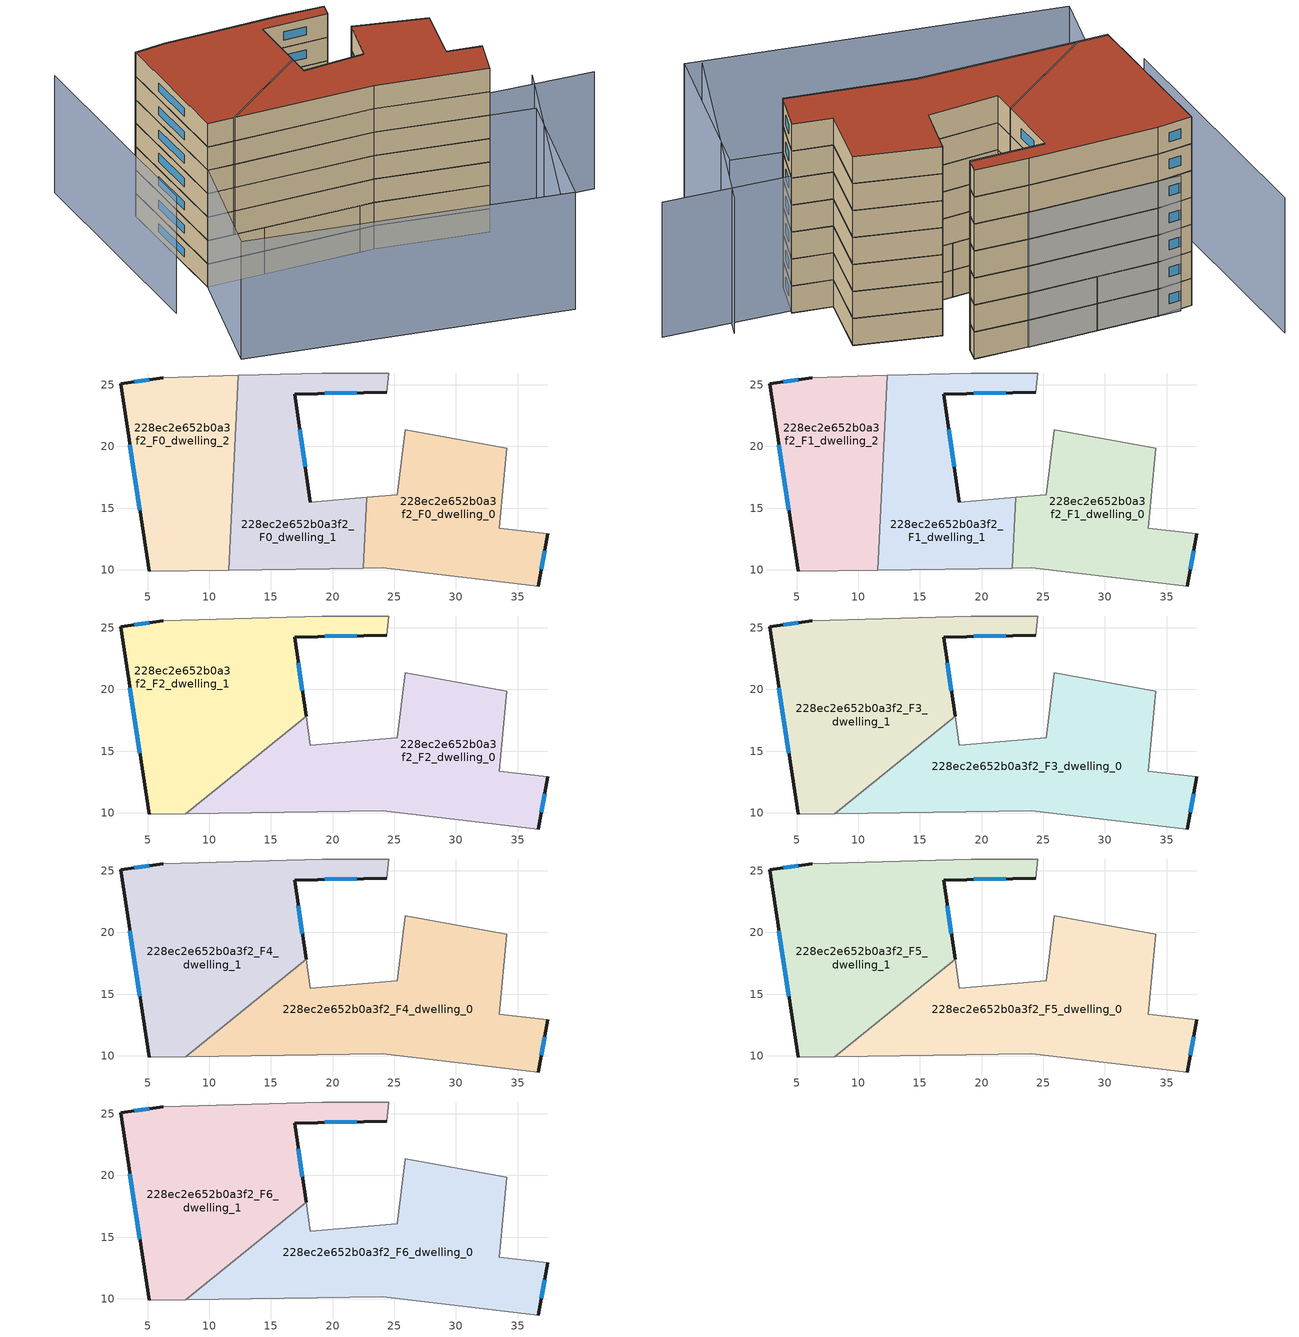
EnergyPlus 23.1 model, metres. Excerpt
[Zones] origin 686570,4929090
228ec2e652b0a3f2_F0_dwelling_0
 floor ground (EU_floor_Construction): 36.67,8.68 37.47,12.92 33.53,13.38 34.14,19.86 25.89,21.37 25.23,16.08 22.77,15.88 22.48,10.13 24.06,10.16 z0
 wall outside (EU_wall_Construction): 37.47,12.92 36.67,8.68 z0:3
 wall adiabatic (EU_wall_Construction): 36.67,8.68 24.06,10.16 22.48,10.13 / 22.77,15.88 25.23,16.08 25.89,21.37 34.14,19.86 33.53,13.38 37.47,12.92 z0:3
 wall to 228ec2e652b0a3f2_F0_dwelling_1 (EU_wall_Construction): 22.48,10.13 22.77,15.88 z0:3
 window (EU_Window_Construction): 37.21,11.54 36.93,10.06 z0.98:2.02
228ec2e652b0a3f2_F0_dwelling_1
 floor ground (EU_floor_Construction): 22.48,10.13 22.77,15.88 18.19,15.5 16.94,24.25 24.38,24.41 24.57,25.93 19.15,25.96 12.37,25.75 11.58,9.97 z0
 wall outside (EU_wall_Construction): 24.38,24.41 16.94,24.25 18.19,15.5 z0:3
 wall adiabatic (EU_wall_Construction): 18.19,15.5 22.77,15.88 / 22.48,10.13 11.58,9.97 / 12.37,25.75 19.15,25.96 24.57,25.93 24.38,24.41 z0:3
 wall to 228ec2e652b0a3f2_F0_dwelling_2 (EU_wall_Construction): 11.58,9.97 12.37,25.75 z0:3
 window (EU_Window_Construction): 17.34,21.4 17.78,18.34 / 21.96,24.35 19.36,24.3 z0.98:2.02
228ec2e652b0a3f2_F0_dwelling_2
 floor ground (EU_floor_Construction): 11.58,9.97 12.37,25.75 6.28,25.58 2.81,25.08 5.13,9.88 z0
 wall outside (EU_wall_Construction): 5.13,9.88 2.81,25.08 6.28,25.58 z0:3
 wall adiabatic (EU_wall_Construction): 11.58,9.97 5.13,9.88 / 6.28,25.58 12.37,25.75 z0:3
 window (EU_Window_Construction): 4.37,14.82 3.56,20.13 / 3.93,25.24 5.15,25.41 z0.98:2.02
228ec2e652b0a3f2_F1_dwelling_0
 floor to 228ec2e652b0a3f2_F0_dwelling_0 (EU_floor_Construction): 36.67,8.68 37.47,12.92 33.53,13.38 34.14,19.86 25.89,21.37 25.23,16.08 22.77,15.88 22.48,10.13 24.06,10.16 z3
 wall outside (EU_wall_Construction): 37.47,12.92 36.67,8.68 z3:6
 wall adiabatic (EU_wall_Construction): 36.67,8.68 24.06,10.16 22.48,10.13 / 22.77,15.88 25.23,16.08 25.89,21.37 34.14,19.86 33.53,13.38 37.47,12.92 z3:6
 wall to 228ec2e652b0a3f2_F1_dwelling_1 (EU_wall_Construction): 22.48,10.13 22.77,15.88 z3:6
 window (EU_Window_Construction): 37.21,11.54 36.93,10.06 z3.98:5.02
228ec2e652b0a3f2_F1_dwelling_1
 floor to 228ec2e652b0a3f2_F0_dwelling_1 (EU_floor_Construction): 22.48,10.13 22.77,15.88 18.19,15.5 16.94,24.25 24.38,24.41 24.57,25.93 19.15,25.96 12.37,25.75 11.58,9.97 z3
 wall outside (EU_wall_Construction): 24.38,24.41 16.94,24.25 18.19,15.5 z3:6
 wall adiabatic (EU_wall_Construction): 18.19,15.5 22.77,15.88 / 22.48,10.13 11.58,9.97 / 12.37,25.75 19.15,25.96 24.57,25.93 24.38,24.41 z3:6
 wall to 228ec2e652b0a3f2_F1_dwelling_2 (EU_wall_Construction): 11.58,9.97 12.37,25.75 z3:6
 window (EU_Window_Construction): 17.34,21.4 17.78,18.34 / 21.96,24.35 19.36,24.3 z3.98:5.02
228ec2e652b0a3f2_F1_dwelling_2
 floor to 228ec2e652b0a3f2_F0_dwelling_2 (EU_floor_Construction): 11.58,9.97 12.37,25.75 6.28,25.58 2.81,25.08 5.13,9.88 z3
 wall outside (EU_wall_Construction): 5.13,9.88 2.81,25.08 6.28,25.58 z3:6
 wall adiabatic (EU_wall_Construction): 11.58,9.97 5.13,9.88 / 6.28,25.58 12.37,25.75 z3:6
 window (EU_Window_Construction): 4.37,14.82 3.56,20.13 / 3.93,25.24 5.15,25.41 z3.98:5.02
228ec2e652b0a3f2_F2_dwelling_0
 floor to 228ec2e652b0a3f2_F1_dwelling_0 (EU_floor_Construction): 36.67,8.68 37.47,12.92 33.53,13.38 34.14,19.86 25.89,21.37 25.23,16.08 22.77,15.88 22.48,10.13 24.06,10.16 z6
 floor to 228ec2e652b0a3f2_F1_dwelling_1 (EU_floor_Construction): 22.48,10.13 22.77,15.88 18.19,15.5 17.86,17.81 11.73,12.85 11.58,9.97 z6
 floor to 228ec2e652b0a3f2_F1_dwelling_2 (EU_floor_Construction): 11.58,9.97 11.73,12.85 8.09,9.92 z6
 wall outside (EU_wall_Construction): 37.47,12.92 36.67,8.68 z6:9
 wall adiabatic (EU_wall_Construction): 36.67,8.68 24.06,10.16 8.09,9.92 / 17.86,17.81 18.19,15.5 25.23,16.08 25.89,21.37 34.14,19.86 33.53,13.38 37.47,12.92 z6:9
 wall to 228ec2e652b0a3f2_F2_dwelling_1 (EU_wall_Construction): 8.09,9.92 17.86,17.81 z6:9
 window (EU_Window_Construction): 37.21,11.54 36.93,10.06 z6.98:8.02
228ec2e652b0a3f2_F2_dwelling_1
 floor to 228ec2e652b0a3f2_F1_dwelling_1 (EU_floor_Construction): 17.86,17.81 16.94,24.25 24.38,24.41 24.57,25.93 19.15,25.96 12.37,25.75 11.73,12.85 z6
 floor to 228ec2e652b0a3f2_F1_dwelling_2 (EU_floor_Construction): 11.73,12.85 12.37,25.75 6.28,25.58 2.81,25.08 5.13,9.88 8.09,9.92 z6
 wall outside (EU_wall_Construction): 24.38,24.41 16.94,24.25 17.86,17.81 / 5.13,9.88 2.81,25.08 6.28,25.58 z6:9
 wall adiabatic (EU_wall_Construction): 8.09,9.92 5.13,9.88 / 6.28,25.58 19.15,25.96 24.57,25.93 24.38,24.41 z6:9
 window (EU_Window_Construction): 21.96,24.35 19.36,24.3 / 17.24,22.15 17.56,19.9 / 4.37,14.82 3.56,20.13 / 3.93,25.24 5.15,25.41 z6.98:8.02
228ec2e652b0a3f2_F3_dwelling_0
 floor to 228ec2e652b0a3f2_F2_dwelling_0 (EU_floor_Construction): 36.67,8.68 37.47,12.92 33.53,13.38 34.14,19.86 25.89,21.37 25.23,16.08 18.19,15.5 17.86,17.81 8.09,9.92 24.06,10.16 z9
 wall outside (EU_wall_Construction): 37.47,12.92 36.67,8.68 z9:12
 wall adiabatic (EU_wall_Construction): 36.67,8.68 24.06,10.16 8.09,9.92 / 17.86,17.81 18.19,15.5 25.23,16.08 25.89,21.37 34.14,19.86 33.53,13.38 37.47,12.92 z9:12
 wall to 228ec2e652b0a3f2_F3_dwelling_1 (EU_wall_Construction): 8.09,9.92 17.86,17.81 z9:12
 window (EU_Window_Construction): 37.21,11.54 36.93,10.06 z9.98:11.02
228ec2e652b0a3f2_F3_dwelling_1
 floor to 228ec2e652b0a3f2_F2_dwelling_1 (EU_floor_Construction): 17.86,17.81 16.94,24.25 24.38,24.41 24.57,25.93 19.15,25.96 6.28,25.58 2.81,25.08 5.13,9.88 8.09,9.92 z9
 wall outside (EU_wall_Construction): 24.38,24.41 16.94,24.25 17.86,17.81 / 5.13,9.88 2.81,25.08 6.28,25.58 z9:12
 wall adiabatic (EU_wall_Construction): 8.09,9.92 5.13,9.88 / 6.28,25.58 19.15,25.96 24.57,25.93 24.38,24.41 z9:12
 window (EU_Window_Construction): 21.96,24.35 19.36,24.3 / 17.24,22.15 17.56,19.9 / 4.37,14.82 3.56,20.13 / 3.93,25.24 5.15,25.41 z9.98:11.02
228ec2e652b0a3f2_F4_dwelling_0
 floor to 228ec2e652b0a3f2_F3_dwelling_0 (EU_floor_Construction): 36.67,8.68 37.47,12.92 33.53,13.38 34.14,19.86 25.89,21.37 25.23,16.08 18.19,15.5 17.86,17.81 8.09,9.92 24.06,10.16 z12
 wall outside (EU_wall_Construction): 37.47,12.92 36.67,8.68 z12:15
 wall adiabatic (EU_wall_Construction): 36.67,8.68 24.06,10.16 8.09,9.92 / 17.86,17.81 18.19,15.5 25.23,16.08 25.89,21.37 34.14,19.86 33.53,13.38 37.47,12.92 z12:15
 wall to 228ec2e652b0a3f2_F4_dwelling_1 (EU_wall_Construction): 8.09,9.92 17.86,17.81 z12:15
 window (EU_Window_Construction): 37.21,11.54 36.93,10.06 z12.98:14.02
228ec2e652b0a3f2_F4_dwelling_1
 floor to 228ec2e652b0a3f2_F3_dwelling_1 (EU_floor_Construction): 17.86,17.81 16.94,24.25 24.38,24.41 24.57,25.93 19.15,25.96 6.28,25.58 2.81,25.08 5.13,9.88 8.09,9.92 z12
 wall outside (EU_wall_Construction): 24.38,24.41 16.94,24.25 17.86,17.81 / 5.13,9.88 2.81,25.08 6.28,25.58 z12:15
 wall adiabatic (EU_wall_Construction): 8.09,9.92 5.13,9.88 / 6.28,25.58 19.15,25.96 24.57,25.93 24.38,24.41 z12:15
 window (EU_Window_Construction): 21.96,24.35 19.36,24.3 / 17.24,22.15 17.56,19.9 / 4.37,14.82 3.56,20.13 / 3.93,25.24 5.15,25.41 z12.98:14.02
228ec2e652b0a3f2_F5_dwelling_0
 floor to 228ec2e652b0a3f2_F4_dwelling_0 (EU_floor_Construction): 36.67,8.68 37.47,12.92 33.53,13.38 34.14,19.86 25.89,21.37 25.23,16.08 18.19,15.5 17.86,17.81 8.09,9.92 24.06,10.16 z15
 wall outside (EU_wall_Construction): 37.47,12.92 36.67,8.68 z15:18
 wall adiabatic (EU_wall_Construction): 36.67,8.68 24.06,10.16 8.09,9.92 / 17.86,17.81 18.19,15.5 25.23,16.08 25.89,21.37 34.14,19.86 33.53,13.38 37.47,12.92 z15:18
 wall to 228ec2e652b0a3f2_F5_dwelling_1 (EU_wall_Construction): 8.09,9.92 17.86,17.81 z15:18
 window (EU_Window_Construction): 37.21,11.54 36.93,10.06 z15.98:17.02
228ec2e652b0a3f2_F5_dwelling_1
 floor to 228ec2e652b0a3f2_F4_dwelling_1 (EU_floor_Construction): 17.86,17.81 16.94,24.25 24.38,24.41 24.57,25.93 19.15,25.96 6.28,25.58 2.81,25.08 5.13,9.88 8.09,9.92 z15
 wall outside (EU_wall_Construction): 24.38,24.41 16.94,24.25 17.86,17.81 / 5.13,9.88 2.81,25.08 6.28,25.58 z15:18
 wall adiabatic (EU_wall_Construction): 8.09,9.92 5.13,9.88 / 6.28,25.58 19.15,25.96 24.57,25.93 24.38,24.41 z15:18
 window (EU_Window_Construction): 21.96,24.35 19.36,24.3 / 17.24,22.15 17.56,19.9 / 4.37,14.82 3.56,20.13 / 3.93,25.24 5.15,25.41 z15.98:17.02
228ec2e652b0a3f2_F6_dwelling_0
 floor to 228ec2e652b0a3f2_F5_dwelling_0 (EU_floor_Construction): 36.67,8.68 37.47,12.92 33.53,13.38 34.14,19.86 25.89,21.37 25.23,16.08 18.19,15.5 17.86,17.81 8.09,9.92 24.06,10.16 z18
 wall outside (EU_wall_Construction): 37.47,12.92 36.67,8.68 z18:21
 wall adiabatic (EU_wall_Construction): 36.67,8.68 24.06,10.16 8.09,9.92 / 17.86,17.81 18.19,15.5 25.23,16.08 25.89,21.37 34.14,19.86 33.53,13.38 37.47,12.92 z18:21
 wall to 228ec2e652b0a3f2_F6_dwelling_1 (EU_wall_Construction): 8.09,9.92 17.86,17.81 z18:21
 window (EU_Window_Construction): 37.21,11.54 36.93,10.06 z18.98:20.02
 roof outside (EU_roof_Construction): 34.14,19.86 33.53,13.38 37.47,12.92 36.67,8.68 24.06,10.16 8.09,9.92 17.86,17.81 18.19,15.5 25.23,16.08 25.89,21.37 z21
228ec2e652b0a3f2_F6_dwelling_1
 floor to 228ec2e652b0a3f2_F5_dwelling_1 (EU_floor_Construction): 17.86,17.81 16.94,24.25 24.38,24.41 24.57,25.93 19.15,25.96 6.28,25.58 2.81,25.08 5.13,9.88 8.09,9.92 z18
 wall outside (EU_wall_Construction): 24.38,24.41 16.94,24.25 17.86,17.81 / 5.13,9.88 2.81,25.08 6.28,25.58 z18:21
 wall adiabatic (EU_wall_Construction): 8.09,9.92 5.13,9.88 / 6.28,25.58 19.15,25.96 24.57,25.93 24.38,24.41 z18:21
 window (EU_Window_Construction): 21.96,24.35 19.36,24.3 / 17.24,22.15 17.56,19.9 / 4.37,14.82 3.56,20.13 / 3.93,25.24 5.15,25.41 z18.98:20.02
 roof outside (EU_roof_Construction): 24.57,25.93 24.38,24.41 16.94,24.25 17.86,17.81 8.09,9.92 5.13,9.88 2.81,25.08 6.28,25.58 19.15,25.96 z21
shading: 38.27,-7.67 43.55,14.06 / -3.54,32.29 0.27,6.62 / 49.91,12.23 17.52,13.08 / 19.24,25.96 4.05,25.51 / 39.87,-8 3.56,-3.88 / 3.56,-3.88 5.4,12.27 / 5.4,12.27 41.71,8.15 / 41.71,8.15 39.87,-8 z0:15
[Building]
EU S2 Campaign: North Axis=0; Terrain=City; Solar Distribution=FullExterior
[Site:Location]
Bologna: Latitude=44.5; Longitude=11.25; Time Zone=1; Elevation=37
[SizingPeriod:WeatherFileDays]
AnnualSizingPeriod: Begin Month=1; Begin Day of Month=1; End Month=12; End Day of Month=31; Day of Week for Start Day=Monday; Use Weather File Daylight Saving Period=No; Use Weather File Rain and Snow Indicators=No
[MATERIAL]
EU_InternalMass_Material: Roughness=MediumRough; Thickness=0.1; Conductivity=1; Density=1800; Specific Heat=900; Thermal Absorptance=0.9; Solar Absorptance=0.7; Visible Absorptance=0.7
[MATERIAL:NOMASS] Roughness=MediumRough; Thermal Absorptance=0.9; Solar Absorptance=0.7; Visible Absorptance=0.7
Name | Thermal Resistance
EU_wall_NoMass | 0.905828
EU_roof_NoMass | 0.37593
EU_floor_NoMass | 0.67114
[WINDOWMATERIAL:SIMPLEGLAZINGSYSTEM]
EU_Window_SimpleGlazing: UFactor=4.52486; Solar Heat Gain Coefficient=0.85; Visible Transmittance=0.85
[CONSTRUCTION]
EU_wall_Construction: EU_wall_NoMass
EU_roof_Construction: EU_roof_NoMass
EU_floor_Construction: EU_floor_NoMass
EU_InternalMass_Construction: EU_InternalMass_Material
EU_Window_Construction: EU_Window_SimpleGlazing
[ZONE] Type=1; Multiplier=1; Ceiling Height=autocalculate; Floor Area=autocalculate; Part of Total Floor Area=Yes
Name | Volume
228ec2e652b0a3f2_F0_dwelling_0; 228ec2e652b0a3f2_F1_dwelling_0 | 371.113
228ec2e652b0a3f2_F2_dwelling_0; 228ec2e652b0a3f2_F3_dwelling_0; 228ec2e652b0a3f2_F4_dwelling_0; 228ec2e652b0a3f2_F5_dwelling_0; 228ec2e652b0a3f2_F6_dwelling_0 | 565.294
228ec2e652b0a3f2_F0_dwelling_1; 228ec2e652b0a3f2_F1_dwelling_1 | 382.589
228ec2e652b0a3f2_F2_dwelling_1; 228ec2e652b0a3f2_F3_dwelling_1; 228ec2e652b0a3f2_F4_dwelling_1; 228ec2e652b0a3f2_F5_dwelling_1; 228ec2e652b0a3f2_F6_dwelling_1 | 565.293
228ec2e652b0a3f2_F0_dwelling_2; 228ec2e652b0a3f2_F1_dwelling_2 | 376.868
[INTERNALMASS] Construction=EU_InternalMass_Construction
Name | Zone or ZoneList | Surface Area
228ec2e652b0a3f2_F0_dwelling_0_EU_InternalMass | 228ec2e652b0a3f2_F0_dwelling_0 | 123.704
228ec2e652b0a3f2_F0_dwelling_1_EU_InternalMass | 228ec2e652b0a3f2_F0_dwelling_1 | 127.529
228ec2e652b0a3f2_F0_dwelling_2_EU_InternalMass | 228ec2e652b0a3f2_F0_dwelling_2 | 125.623
228ec2e652b0a3f2_F1_dwelling_0_EU_InternalMass | 228ec2e652b0a3f2_F1_dwelling_0 | 123.704
228ec2e652b0a3f2_F1_dwelling_1_EU_InternalMass | 228ec2e652b0a3f2_F1_dwelling_1 | 127.529
228ec2e652b0a3f2_F1_dwelling_2_EU_InternalMass | 228ec2e652b0a3f2_F1_dwelling_2 | 125.623
228ec2e652b0a3f2_F2_dwelling_0_EU_InternalMass | 228ec2e652b0a3f2_F2_dwelling_0 | 188.432
228ec2e652b0a3f2_F2_dwelling_1_EU_InternalMass | 228ec2e652b0a3f2_F2_dwelling_1 | 188.432
228ec2e652b0a3f2_F3_dwelling_0_EU_InternalMass | 228ec2e652b0a3f2_F3_dwelling_0 | 188.432
228ec2e652b0a3f2_F3_dwelling_1_EU_InternalMass | 228ec2e652b0a3f2_F3_dwelling_1 | 188.432
228ec2e652b0a3f2_F4_dwelling_0_EU_InternalMass | 228ec2e652b0a3f2_F4_dwelling_0 | 188.432
228ec2e652b0a3f2_F4_dwelling_1_EU_InternalMass | 228ec2e652b0a3f2_F4_dwelling_1 | 188.432
228ec2e652b0a3f2_F5_dwelling_0_EU_InternalMass | 228ec2e652b0a3f2_F5_dwelling_0 | 188.432
228ec2e652b0a3f2_F5_dwelling_1_EU_InternalMass | 228ec2e652b0a3f2_F5_dwelling_1 | 188.432
228ec2e652b0a3f2_F6_dwelling_0_EU_InternalMass | 228ec2e652b0a3f2_F6_dwelling_0 | 188.432
228ec2e652b0a3f2_F6_dwelling_1_EU_InternalMass | 228ec2e652b0a3f2_F6_dwelling_1 | 188.432
[OTHEREQUIPMENT] Fuel Type=Electricity; Design Level Calculation Method=Watts/Area; Power per Zone Floor Area=1; Fraction Latent=0; Fraction Radiant=0; Fraction Lost=0; Carbon Dioxide Generation Rate=0; EndUse Subcategory=EU_Step8_InternalGains
Name | Zone or ZoneList or Space or SpaceList | Schedule
EU_Step8_InternalGain_228ec2e652b0a3f2_F0_dwelling_0_f000 | 228ec2e652b0a3f2_F0_dwelling_0 | EU_Step8_GainSchedule_228ec2e652b0a3f2_F0_dwelling_0_f000
EU_Step8_InternalGain_228ec2e652b0a3f2_F0_dwelling_1_f000 | 228ec2e652b0a3f2_F0_dwelling_1 | EU_Step8_GainSchedule_228ec2e652b0a3f2_F0_dwelling_1_f000
EU_Step8_InternalGain_228ec2e652b0a3f2_F0_dwelling_2_f000 | 228ec2e652b0a3f2_F0_dwelling_2 | EU_Step8_GainSchedule_228ec2e652b0a3f2_F0_dwelling_2_f000
EU_Step8_InternalGain_228ec2e652b0a3f2_F1_dwelling_0_f000 | 228ec2e652b0a3f2_F1_dwelling_0 | EU_Step8_GainSchedule_228ec2e652b0a3f2_F1_dwelling_0_f000
EU_Step8_InternalGain_228ec2e652b0a3f2_F1_dwelling_1_f000 | 228ec2e652b0a3f2_F1_dwelling_1 | EU_Step8_GainSchedule_228ec2e652b0a3f2_F1_dwelling_1_f000
EU_Step8_InternalGain_228ec2e652b0a3f2_F1_dwelling_2_f000 | 228ec2e652b0a3f2_F1_dwelling_2 | EU_Step8_GainSchedule_228ec2e652b0a3f2_F1_dwelling_2_f000
EU_Step8_InternalGain_228ec2e652b0a3f2_F2_dwelling_0_f000 | 228ec2e652b0a3f2_F2_dwelling_0 | EU_Step8_GainSchedule_228ec2e652b0a3f2_F2_dwelling_0_f000
EU_Step8_InternalGain_228ec2e652b0a3f2_F2_dwelling_1_f000 | 228ec2e652b0a3f2_F2_dwelling_1 | EU_Step8_GainSchedule_228ec2e652b0a3f2_F2_dwelling_1_f000
EU_Step8_InternalGain_228ec2e652b0a3f2_F3_dwelling_0_f000 | 228ec2e652b0a3f2_F3_dwelling_0 | EU_Step8_GainSchedule_228ec2e652b0a3f2_F3_dwelling_0_f000
EU_Step8_InternalGain_228ec2e652b0a3f2_F3_dwelling_1_f000 | 228ec2e652b0a3f2_F3_dwelling_1 | EU_Step8_GainSchedule_228ec2e652b0a3f2_F3_dwelling_1_f000
EU_Step8_InternalGain_228ec2e652b0a3f2_F4_dwelling_0_f000 | 228ec2e652b0a3f2_F4_dwelling_0 | EU_Step8_GainSchedule_228ec2e652b0a3f2_F4_dwelling_0_f000
EU_Step8_InternalGain_228ec2e652b0a3f2_F4_dwelling_1_f000 | 228ec2e652b0a3f2_F4_dwelling_1 | EU_Step8_GainSchedule_228ec2e652b0a3f2_F4_dwelling_1_f000
EU_Step8_InternalGain_228ec2e652b0a3f2_F5_dwelling_0_f000 | 228ec2e652b0a3f2_F5_dwelling_0 | EU_Step8_GainSchedule_228ec2e652b0a3f2_F5_dwelling_0_f000
EU_Step8_InternalGain_228ec2e652b0a3f2_F5_dwelling_1_f000 | 228ec2e652b0a3f2_F5_dwelling_1 | EU_Step8_GainSchedule_228ec2e652b0a3f2_F5_dwelling_1_f000
EU_Step8_InternalGain_228ec2e652b0a3f2_F6_dwelling_0_f000 | 228ec2e652b0a3f2_F6_dwelling_0 | EU_Step8_GainSchedule_228ec2e652b0a3f2_F6_dwelling_0_f000
EU_Step8_InternalGain_228ec2e652b0a3f2_F6_dwelling_1_f000 | 228ec2e652b0a3f2_F6_dwelling_1 | EU_Step8_GainSchedule_228ec2e652b0a3f2_F6_dwelling_1_f000
[ZONEVENTILATION:DESIGNFLOWRATE] Schedule=EU_AlwaysOn; Design Flow Rate Calculation Method=AirChanges/Hour; Air Changes per Hour=0.73129; Ventilation Type=Natural; Fan Pressure Rise=0; Fan Total Efficiency=1; Constant Term Coefficient=1; Temperature Term Coefficient=0; Velocity Term Coefficient=0; Velocity Squared Term Coefficient=0; Minimum Indoor Temperature=-100; Maximum Indoor Temperature=100; Delta Temperature=-100; Minimum Outdoor Temperature=-100; Maximum Outdoor Temperature=100; Maximum Wind Speed=40
Name | Zone or ZoneList or Space or SpaceList
EU_ConstantAir_228ec2e652b0a3f2_F0_dwelling_0 | 228ec2e652b0a3f2_F0_dwelling_0
EU_ConstantAir_228ec2e652b0a3f2_F0_dwelling_1 | 228ec2e652b0a3f2_F0_dwelling_1
EU_ConstantAir_228ec2e652b0a3f2_F0_dwelling_2 | 228ec2e652b0a3f2_F0_dwelling_2
EU_ConstantAir_228ec2e652b0a3f2_F1_dwelling_0 | 228ec2e652b0a3f2_F1_dwelling_0
EU_ConstantAir_228ec2e652b0a3f2_F1_dwelling_1 | 228ec2e652b0a3f2_F1_dwelling_1
EU_ConstantAir_228ec2e652b0a3f2_F1_dwelling_2 | 228ec2e652b0a3f2_F1_dwelling_2
EU_ConstantAir_228ec2e652b0a3f2_F2_dwelling_0 | 228ec2e652b0a3f2_F2_dwelling_0
EU_ConstantAir_228ec2e652b0a3f2_F2_dwelling_1 | 228ec2e652b0a3f2_F2_dwelling_1
EU_ConstantAir_228ec2e652b0a3f2_F3_dwelling_0 | 228ec2e652b0a3f2_F3_dwelling_0
EU_ConstantAir_228ec2e652b0a3f2_F3_dwelling_1 | 228ec2e652b0a3f2_F3_dwelling_1
EU_ConstantAir_228ec2e652b0a3f2_F4_dwelling_0 | 228ec2e652b0a3f2_F4_dwelling_0
EU_ConstantAir_228ec2e652b0a3f2_F4_dwelling_1 | 228ec2e652b0a3f2_F4_dwelling_1
EU_ConstantAir_228ec2e652b0a3f2_F5_dwelling_0 | 228ec2e652b0a3f2_F5_dwelling_0
EU_ConstantAir_228ec2e652b0a3f2_F5_dwelling_1 | 228ec2e652b0a3f2_F5_dwelling_1
EU_ConstantAir_228ec2e652b0a3f2_F6_dwelling_0 | 228ec2e652b0a3f2_F6_dwelling_0
EU_ConstantAir_228ec2e652b0a3f2_F6_dwelling_1 | 228ec2e652b0a3f2_F6_dwelling_1
[HVACTEMPLATE:THERMOSTAT] Constant Heating Setpoint=20; Constant Cooling Setpoint=50
EU_HeatOnly_228ec2e652b0a3f2_F0_dwelling_0; EU_HeatOnly_228ec2e652b0a3f2_F0_dwelling_1; EU_HeatOnly_228ec2e652b0a3f2_F0_dwelling_2; EU_HeatOnly_228ec2e652b0a3f2_F1_dwelling_0; EU_HeatOnly_228ec2e652b0a3f2_F1_dwelling_1; EU_HeatOnly_228ec2e652b0a3f2_F1_dwelling_2; EU_HeatOnly_228ec2e652b0a3f2_F2_dwelling_0; EU_HeatOnly_228ec2e652b0a3f2_F2_dwelling_1; EU_HeatOnly_228ec2e652b0a3f2_F3_dwelling_0; EU_HeatOnly_228ec2e652b0a3f2_F3_dwelling_1; EU_HeatOnly_228ec2e652b0a3f2_F4_dwelling_0; EU_HeatOnly_228ec2e652b0a3f2_F4_dwelling_1; EU_HeatOnly_228ec2e652b0a3f2_F5_dwelling_0; EU_HeatOnly_228ec2e652b0a3f2_F5_dwelling_1; EU_HeatOnly_228ec2e652b0a3f2_F6_dwelling_0; EU_HeatOnly_228ec2e652b0a3f2_F6_dwelling_1
[HVACTEMPLATE:ZONE:IDEALLOADSAIRSYSTEM] System Availability Schedule=EU_AlwaysOn; Maximum Heating Supply Air Temperature=50; Minimum Cooling Supply Air Temperature=13; Maximum Heating Supply Air Humidity Ratio=0.0156; Minimum Cooling Supply Air Humidity Ratio=0.0077; Heating Limit=NoLimit; Cooling Limit=NoLimit; Heating Availability Schedule=EU_AlwaysOn; Cooling Availability Schedule=EU_CoolingOff; Dehumidification Control Type=ConstantSensibleHeatRatio; Cooling Sensible Heat Ratio=0.7; Dehumidification Setpoint=60; Humidification Control Type=None; Humidification Setpoint=30; Outdoor Air Method=None; Outdoor Air Flow Rate per Person=0.00944; Outdoor Air Flow Rate per Zone Floor Area=0; Outdoor Air Flow Rate per Zone=0; Demand Controlled Ventilation Type=None; Outdoor Air Economizer Type=NoEconomizer; Heat Recovery Type=None; Sensible Heat Recovery Effectiveness=0.7; Latent Heat Recovery Effectiveness=0.65
Name | Template Thermostat
228ec2e652b0a3f2_F0_dwelling_0 | EU_HeatOnly_228ec2e652b0a3f2_F0_dwelling_0
228ec2e652b0a3f2_F0_dwelling_1 | EU_HeatOnly_228ec2e652b0a3f2_F0_dwelling_1
228ec2e652b0a3f2_F0_dwelling_2 | EU_HeatOnly_228ec2e652b0a3f2_F0_dwelling_2
228ec2e652b0a3f2_F1_dwelling_0 | EU_HeatOnly_228ec2e652b0a3f2_F1_dwelling_0
228ec2e652b0a3f2_F1_dwelling_1 | EU_HeatOnly_228ec2e652b0a3f2_F1_dwelling_1
228ec2e652b0a3f2_F1_dwelling_2 | EU_HeatOnly_228ec2e652b0a3f2_F1_dwelling_2
228ec2e652b0a3f2_F2_dwelling_0 | EU_HeatOnly_228ec2e652b0a3f2_F2_dwelling_0
228ec2e652b0a3f2_F2_dwelling_1 | EU_HeatOnly_228ec2e652b0a3f2_F2_dwelling_1
228ec2e652b0a3f2_F3_dwelling_0 | EU_HeatOnly_228ec2e652b0a3f2_F3_dwelling_0
228ec2e652b0a3f2_F3_dwelling_1 | EU_HeatOnly_228ec2e652b0a3f2_F3_dwelling_1
228ec2e652b0a3f2_F4_dwelling_0 | EU_HeatOnly_228ec2e652b0a3f2_F4_dwelling_0
228ec2e652b0a3f2_F4_dwelling_1 | EU_HeatOnly_228ec2e652b0a3f2_F4_dwelling_1
228ec2e652b0a3f2_F5_dwelling_0 | EU_HeatOnly_228ec2e652b0a3f2_F5_dwelling_0
228ec2e652b0a3f2_F5_dwelling_1 | EU_HeatOnly_228ec2e652b0a3f2_F5_dwelling_1
228ec2e652b0a3f2_F6_dwelling_0 | EU_HeatOnly_228ec2e652b0a3f2_F6_dwelling_0
228ec2e652b0a3f2_F6_dwelling_1 | EU_HeatOnly_228ec2e652b0a3f2_F6_dwelling_1
[SIZING:ZONE] Zone Cooling Design Supply Air Temperature Input Method=SupplyAirTemperature; Zone Cooling Design Supply Air Temperature=13; Zone Heating Design Supply Air Temperature Input Method=SupplyAirTemperature; Zone Heating Design Supply Air Temperature=50; Zone Cooling Design Supply Air Humidity Ratio=0.008; Zone Heating Design Supply Air Humidity Ratio=0.008; Cooling Design Air Flow Method=DesignDay; Cooling Design Air Flow Rate=0; Cooling Minimum Air Flow per Zone Floor Area=0.000762; Cooling Minimum Air Flow=0; Cooling Minimum Air Flow Fraction=0.2; Heating Design Air Flow Method=DesignDay; Heating Design Air Flow Rate=0; Heating Maximum Air Flow per Zone Floor Area=0.002032; Heating Maximum Air Flow=0.141576; Heating Maximum Air Flow Fraction=0.3; Account for Dedicated Outdoor Air System=No; Dedicated Outdoor Air System Control Strategy=NeutralSupplyAir; Dedicated Outdoor Air Low Setpoint Temperature for Design=autosize; Dedicated Outdoor Air High Setpoint Temperature for Design=autosize; Zone Load Sizing Method=Sensible Load Only No Latent Load; Zone Latent Cooling Design Supply Air Humidity Ratio Input Method=HumidityRatioDifference; Zone Cooling Design Supply Air Humidity Ratio Difference=0.005; Zone Latent Heating Design Supply Air Humidity Ratio Input Method=HumidityRatioDifference; Zone Humidification Design Supply Air Humidity Ratio Difference=0.005
228ec2e652b0a3f2_F0_dwelling_0; 228ec2e652b0a3f2_F0_dwelling_1; 228ec2e652b0a3f2_F0_dwelling_2; 228ec2e652b0a3f2_F1_dwelling_0; 228ec2e652b0a3f2_F1_dwelling_1; 228ec2e652b0a3f2_F1_dwelling_2; 228ec2e652b0a3f2_F2_dwelling_0; 228ec2e652b0a3f2_F2_dwelling_1; 228ec2e652b0a3f2_F3_dwelling_0; 228ec2e652b0a3f2_F3_dwelling_1; 228ec2e652b0a3f2_F4_dwelling_0; 228ec2e652b0a3f2_F4_dwelling_1; 228ec2e652b0a3f2_F5_dwelling_0; 228ec2e652b0a3f2_F5_dwelling_1; 228ec2e652b0a3f2_F6_dwelling_0; 228ec2e652b0a3f2_F6_dwelling_1
[SCHEDULE:CONSTANT]
Name | Hourly Value
EU_AlwaysOn | 1
EU_CoolingOff | 0
[SCHEDULE:FILE] Column Number=1; Rows to Skip at Top=0; Number of Hours of Data=8760; Column Separator=Comma; Interpolate to Timestep=No; Minutes per Item=60; Adjust Schedule for Daylight Savings=Yes
Name | File
EU_Step8_GainSchedule_228ec2e652b0a3f2_F0_dwelling_0_f000 | ../../schedules/228ec2e652b0a3f2/228ec2e652b0a3f2_F0_dwelling_0_f000_gain.csv
EU_Step8_GainSchedule_228ec2e652b0a3f2_F0_dwelling_1_f000 | ../../schedules/228ec2e652b0a3f2/228ec2e652b0a3f2_F0_dwelling_1_f000_gain.csv
EU_Step8_GainSchedule_228ec2e652b0a3f2_F0_dwelling_2_f000 | ../../schedules/228ec2e652b0a3f2/228ec2e652b0a3f2_F0_dwelling_2_f000_gain.csv
EU_Step8_GainSchedule_228ec2e652b0a3f2_F1_dwelling_0_f000 | ../../schedules/228ec2e652b0a3f2/228ec2e652b0a3f2_F1_dwelling_0_f000_gain.csv
EU_Step8_GainSchedule_228ec2e652b0a3f2_F1_dwelling_1_f000 | ../../schedules/228ec2e652b0a3f2/228ec2e652b0a3f2_F1_dwelling_1_f000_gain.csv
EU_Step8_GainSchedule_228ec2e652b0a3f2_F1_dwelling_2_f000 | ../../schedules/228ec2e652b0a3f2/228ec2e652b0a3f2_F1_dwelling_2_f000_gain.csv
EU_Step8_GainSchedule_228ec2e652b0a3f2_F2_dwelling_0_f000 | ../../schedules/228ec2e652b0a3f2/228ec2e652b0a3f2_F2_dwelling_0_f000_gain.csv
EU_Step8_GainSchedule_228ec2e652b0a3f2_F2_dwelling_1_f000 | ../../schedules/228ec2e652b0a3f2/228ec2e652b0a3f2_F2_dwelling_1_f000_gain.csv
EU_Step8_GainSchedule_228ec2e652b0a3f2_F3_dwelling_0_f000 | ../../schedules/228ec2e652b0a3f2/228ec2e652b0a3f2_F3_dwelling_0_f000_gain.csv
EU_Step8_GainSchedule_228ec2e652b0a3f2_F3_dwelling_1_f000 | ../../schedules/228ec2e652b0a3f2/228ec2e652b0a3f2_F3_dwelling_1_f000_gain.csv
EU_Step8_GainSchedule_228ec2e652b0a3f2_F4_dwelling_0_f000 | ../../schedules/228ec2e652b0a3f2/228ec2e652b0a3f2_F4_dwelling_0_f000_gain.csv
EU_Step8_GainSchedule_228ec2e652b0a3f2_F4_dwelling_1_f000 | ../../schedules/228ec2e652b0a3f2/228ec2e652b0a3f2_F4_dwelling_1_f000_gain.csv
EU_Step8_GainSchedule_228ec2e652b0a3f2_F5_dwelling_0_f000 | ../../schedules/228ec2e652b0a3f2/228ec2e652b0a3f2_F5_dwelling_0_f000_gain.csv
EU_Step8_GainSchedule_228ec2e652b0a3f2_F5_dwelling_1_f000 | ../../schedules/228ec2e652b0a3f2/228ec2e652b0a3f2_F5_dwelling_1_f000_gain.csv
EU_Step8_GainSchedule_228ec2e652b0a3f2_F6_dwelling_0_f000 | ../../schedules/228ec2e652b0a3f2/228ec2e652b0a3f2_F6_dwelling_0_f000_gain.csv
EU_Step8_GainSchedule_228ec2e652b0a3f2_F6_dwelling_1_f000 | ../../schedules/228ec2e652b0a3f2/228ec2e652b0a3f2_F6_dwelling_1_f000_gain.csv
